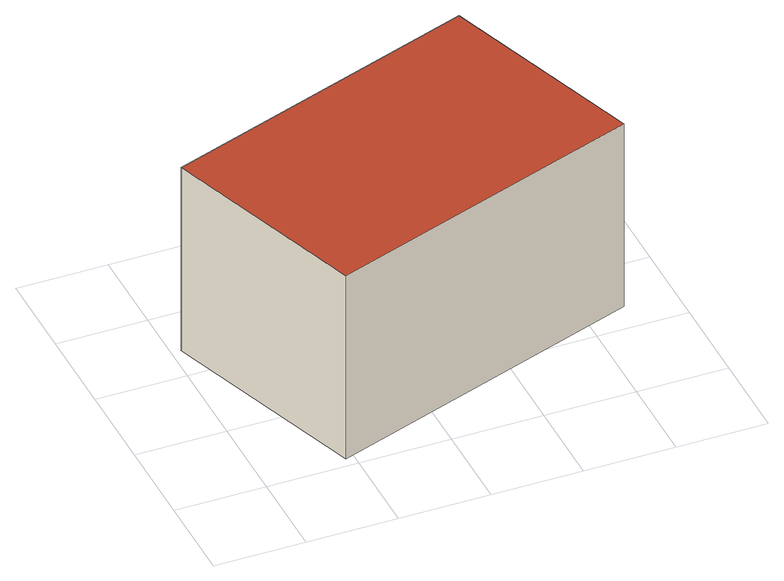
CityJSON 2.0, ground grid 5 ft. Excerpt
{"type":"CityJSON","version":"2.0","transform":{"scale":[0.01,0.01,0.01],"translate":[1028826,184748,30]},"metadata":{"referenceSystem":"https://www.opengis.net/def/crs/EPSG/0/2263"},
"CityObjects":{
"building1":{"type":"Building","attributes":{"name":"Bldg_4511002733","BIN":"4000000"},"geometry":[{"type":"MultiSurface","lod":"2","boundaries":[[[0,1,2,3]],[[4,5,6,7]],[[0,3,7,6]],[[1,0,6,5]],[[2,1,5,4]],[[3,2,4,7]]],"semantics":{"surfaces":[{"type":"RoofSurface","BIN":"4000000"},{"type":"GroundSurface"},{"type":"WallSurface"}],"values":[0,1,2,2,2,2]}}]}
},
"vertices":[
[1818,1819,1221],[53,1203,1221],[454,56,1221],[2219,673,1221],[454,56,85],[53,1203,85],[1818,1819,85],[2219,673,85]
]}
